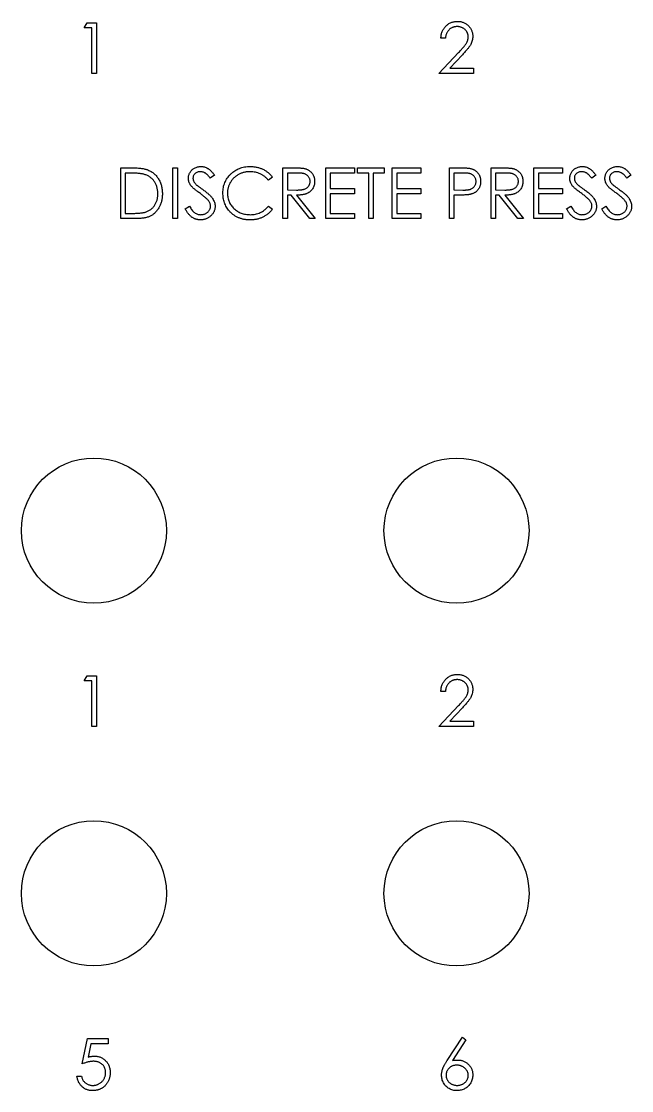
# Model space of a CAD drawing. Header units: millimetres. Extents: x 0 to 1497, y 0 to 497.
# Drawn here: x 570.4 to 612.5, y 323.7 to 397.4 of the extents above; entities that cross this region are included whole.
import ezdxf

# ---------------------------------------------------------------- set-up
doc = ezdxf.new("R2010")
doc.units = ezdxf.units.MM

msp = doc.modelspace()

# ---------------------------------------------------------------- linework, layer by layer
at = {"color": 7, "linetype": 'Continuous', "lineweight": 25}
for p, q in [((574.744, 396.928), (574.95, 397.287)), ((574.95, 397.287), (575.597, 397.287)), ((575.597, 397.287), (575.597, 393.787)), ((575.283, 396.928), (574.744, 396.928)), ((575.283, 393.787), (575.283, 396.928)), ((599.654, 396.21), (599.34, 396.21)), ((599.206, 393.787), (600.563, 395.235)), ((600.831, 395.08), (599.955, 394.146)), ((575.597, 393.787), (575.283, 393.787)), ((601.584, 393.787), (599.206, 393.787)), ((599.955, 394.146), (601.584, 394.146)), ((601.584, 394.146), (601.584, 393.787)), ((577.267, 383.787), (577.267, 387.287)), ((577.267, 387.287), (577.973, 387.287)), ((577.827, 386.928), (577.581, 386.928)), ((577.581, 386.928), (577.581, 384.146)), ((580.856, 383.787), (580.856, 387.287)), ((580.856, 387.287), (581.17, 387.287)), ((581.17, 387.287), (581.17, 383.787)), ((588.44, 387.287), (589.14, 387.287)), ((588.44, 383.787), (588.44, 387.287)), ((589.41, 386.928), (588.754, 386.928)), ((588.754, 386.928), (588.754, 385.761)), ((591.401, 383.787), (591.401, 387.287)), ((591.401, 387.287), (593.376, 387.287)), ((593.376, 386.928), (591.715, 386.928)), ((591.715, 386.928), (591.715, 385.851)), ((593.376, 387.287), (593.376, 386.928)), ((593.6, 386.928), (593.6, 387.287)), ((593.6, 387.287), (595.44, 387.287)), ((594.363, 386.928), (593.6, 386.928)), ((594.363, 383.787), (594.363, 386.928)), ((595.44, 386.928), (594.677, 386.928)), ((594.677, 386.928), (594.677, 383.787)), ((595.44, 387.287), (595.44, 386.928)), ((595.978, 387.287), (597.952, 387.287)), ((595.978, 383.787), (595.978, 387.287)), ((597.952, 386.928), (596.292, 386.928)), ((596.292, 386.928), (596.292, 385.851)), ((597.952, 387.287), (597.952, 386.928)), ((599.927, 387.287), (600.613, 387.287)), ((599.927, 383.787), (599.927, 387.287)), ((600.881, 386.928), (600.241, 386.928)), ((600.241, 386.928), (600.241, 385.761)), ((602.799, 387.287), (603.499, 387.287)), ((602.799, 383.787), (602.799, 387.287)), ((603.769, 386.928), (603.113, 386.928)), ((603.113, 386.928), (603.113, 385.761)), ((605.76, 383.787), (605.76, 387.287)), ((605.76, 387.287), (607.735, 387.287)), ((606.074, 386.928), (606.074, 385.851)), ((607.735, 386.928), (606.074, 386.928)), ((607.735, 387.287), (607.735, 386.928)), ((583.728, 386.784), (583.444, 386.569)), ((587.722, 386.644), (587.447, 386.434)), ((610.023, 386.784), (609.739, 386.569)), ((612.446, 386.784), (612.162, 386.569)), ((588.754, 385.761), (589.395, 385.756)), ((589.009, 385.402), (588.754, 385.402)), ((588.754, 385.402), (588.754, 383.787)), ((590.295, 383.787), (589.009, 385.402)), ((589.397, 385.402), (590.683, 383.787)), ((591.715, 385.851), (593.376, 385.851)), ((591.715, 385.492), (591.715, 384.146)), ((593.376, 385.492), (591.715, 385.492)), ((593.376, 385.851), (593.376, 385.492)), ((596.292, 385.851), (597.952, 385.851)), ((596.292, 385.492), (596.292, 384.146)), ((597.952, 385.492), (596.292, 385.492)), ((597.952, 385.851), (597.952, 385.492)), ((600.241, 385.761), (600.854, 385.753)), ((600.491, 385.402), (600.241, 385.402)), ((600.241, 385.402), (600.241, 383.787)), ((603.113, 385.761), (603.754, 385.756)), ((603.368, 385.402), (603.113, 385.402)), ((603.113, 385.402), (603.113, 383.787)), ((604.654, 383.787), (603.368, 385.402)), ((603.756, 385.402), (605.042, 383.787)), ((606.074, 385.851), (607.735, 385.851)), ((607.735, 385.492), (606.074, 385.492)), ((606.074, 385.492), (606.074, 384.146)), ((607.735, 385.851), (607.735, 385.492)), ((581.709, 384.462), (582.005, 384.639)), ((587.447, 384.639), (587.722, 384.431)), ((608.004, 384.462), (608.3, 384.639)), ((610.427, 384.462), (610.723, 384.639)), ((577.581, 384.146), (577.982, 384.146)), ((591.715, 384.146), (593.376, 384.146)), ((593.376, 384.146), (593.376, 383.787)), ((596.292, 384.146), (597.952, 384.146)), ((597.952, 384.146), (597.952, 383.787)), ((606.074, 384.146), (607.735, 384.146)), ((607.735, 384.146), (607.735, 383.787)), ((578.351, 383.787), (577.267, 383.787)), ((581.17, 383.787), (580.856, 383.787)), ((588.754, 383.787), (588.44, 383.787)), ((590.683, 383.787), (590.295, 383.787)), ((593.376, 383.787), (591.401, 383.787)), ((594.677, 383.787), (594.363, 383.787)), ((597.952, 383.787), (595.978, 383.787)), ((600.241, 383.787), (599.927, 383.787)), ((603.113, 383.787), (602.799, 383.787)), ((605.042, 383.787), (604.654, 383.787)), ((607.735, 383.787), (605.76, 383.787)), ((574.744, 351.928), (574.95, 352.287)), ((574.95, 352.287), (575.597, 352.287)), ((575.597, 352.287), (575.597, 348.787)), ((575.283, 351.928), (574.744, 351.928)), ((575.283, 348.787), (575.283, 351.928)), ((599.654, 351.21), (599.34, 351.21)), ((599.206, 348.787), (600.563, 350.235)), ((600.831, 350.08), (599.955, 349.146)), ((575.597, 348.787), (575.283, 348.787)), ((601.584, 348.787), (599.206, 348.787)), ((599.955, 349.146), (601.584, 349.146)), ((601.584, 349.146), (601.584, 348.787)), ((574.61, 325.537), (574.968, 327.287)), ((574.968, 327.287), (576.404, 327.287)), ((576.404, 327.287), (576.404, 326.928)), ((599.776, 325.779), (600.821, 327.376)), ((601.063, 327.186), (600.138, 325.772)), ((600.821, 327.376), (601.063, 327.186)), ((575.214, 326.928), (575.025, 326.007)), ((576.404, 326.928), (575.214, 326.928)), ((574.251, 324.684), (574.565, 324.684))]:
    msp.add_line(p, q, dxfattribs=at)
for centre in [(575.417, 362.287), (600.417, 362.287), (575.417, 337.287), (600.417, 337.287)]:
    msp.add_circle(centre, 5, dxfattribs=at)
for points, knots in [([(599.34, 396.21), (599.342, 396.251), (599.346, 396.333), (599.365, 396.453), (599.392, 396.567), (599.43, 396.675), (599.478, 396.777), (599.534, 396.874), (599.601, 396.965), (599.678, 397.049), (599.76, 397.127), (599.85, 397.193), (599.944, 397.249), (600.042, 397.297), (600.145, 397.332), (600.253, 397.358), (600.366, 397.374), (600.443, 397.376), (600.482, 397.376)], [0, 0, 0, 0, 0.0687908, 0.1351033, 0.1989787, 0.2619043, 0.323495, 0.3851954, 0.4469692, 0.5097648, 0.5722506, 0.6334052, 0.6932512, 0.7525832, 0.8125793, 0.8732751, 0.9355499, 1, 1, 1, 1]), ([(600.482, 397.376), (600.52, 397.376), (600.596, 397.374), (600.706, 397.359), (600.81, 397.335), (600.91, 397.302), (601.003, 397.257), (601.09, 397.203), (601.173, 397.141), (601.248, 397.068), (601.316, 396.989), (601.375, 396.906), (601.426, 396.82), (601.468, 396.73), (601.499, 396.636), (601.523, 396.539), (601.536, 396.439), (601.538, 396.371), (601.539, 396.336)], [0, 0, 0, 0, 0.069475, 0.136517, 0.200789, 0.26383, 0.325735, 0.387291, 0.449509, 0.512968, 0.576275, 0.63758, 0.697903, 0.757172, 0.816599, 0.876653, 0.93729, 1, 1, 1, 1]), ([(600.466, 397.017), (600.438, 397.017), (600.384, 397.015), (600.306, 397.006), (600.23, 396.989), (600.158, 396.965), (600.09, 396.936), (600.025, 396.899), (599.964, 396.855), (599.907, 396.806), (599.854, 396.751), (599.807, 396.689), (599.767, 396.622), (599.731, 396.55), (599.703, 396.473), (599.681, 396.39), (599.663, 396.302), (599.657, 396.241), (599.654, 396.21)], [0, 0, 0, 0, 0.064439, 0.126547, 0.186887, 0.245878, 0.304041, 0.362191, 0.420976, 0.48066, 0.5406, 0.600689, 0.661936, 0.724443, 0.789038, 0.856314, 0.926352, 1, 1, 1, 1]), ([(601.225, 396.308), (601.224, 396.332), (601.223, 396.379), (601.212, 396.448), (601.195, 396.514), (601.171, 396.579), (601.14, 396.64), (601.101, 396.699), (601.057, 396.756), (601.005, 396.809), (600.949, 396.857), (600.889, 396.901), (600.826, 396.937), (600.76, 396.966), (600.691, 396.989), (600.619, 397.005), (600.543, 397.015), (600.492, 397.017), (600.466, 397.017)], [0, 0, 0, 0, 0.061965, 0.122122, 0.180988, 0.239933, 0.299906, 0.359989, 0.421776, 0.486576, 0.551535, 0.615018, 0.677259, 0.73973, 0.80305, 0.866495, 0.931973, 1, 1, 1, 1]), ([(600.563, 395.235), (600.596, 395.27), (600.66, 395.336), (600.749, 395.433), (600.83, 395.522), (600.902, 395.605), (600.964, 395.682), (601.019, 395.75), (601.063, 395.813), (601.11, 395.885), (601.157, 395.974), (601.196, 396.083), (601.221, 396.194), (601.223, 396.27), (601.225, 396.308)], [0, 0, 0, 0, 0.110803, 0.212829, 0.306101, 0.390647, 0.466924, 0.534481, 0.593587, 0.644557, 0.7362, 0.825024, 0.911986, 1, 1, 1, 1]), ([(601.539, 396.336), (601.537, 396.287), (601.534, 396.191), (601.505, 396.049), (601.46, 395.911), (601.406, 395.8), (601.352, 395.711), (601.303, 395.638), (601.245, 395.558), (601.179, 395.474), (601.104, 395.383), (601.021, 395.287), (600.929, 395.186), (600.864, 395.116), (600.831, 395.08)], [0, 0, 0, 0, 0.098702, 0.195672, 0.292422, 0.391343, 0.444462, 0.504229, 0.570352, 0.642546, 0.722288, 0.807921, 0.90047, 1, 1, 1, 1]), ([(578.902, 386.83), (578.873, 386.838), (578.811, 386.855), (578.709, 386.874), (578.594, 386.89), (578.466, 386.904), (578.325, 386.915), (578.171, 386.922), (578.003, 386.927), (577.887, 386.928), (577.827, 386.928)], [0, 0, 0, 0, 0.084319, 0.179285, 0.286583, 0.405111, 0.535593, 0.67819, 0.832976, 1, 1, 1, 1]), ([(577.973, 387.287), (578.035, 387.286), (578.154, 387.285), (578.325, 387.28), (578.484, 387.27), (578.629, 387.256), (578.762, 387.239), (578.881, 387.218), (578.987, 387.192), (579.053, 387.171), (579.084, 387.161)], [0, 0, 0, 0, 0.164289, 0.317406, 0.458844, 0.589367, 0.707831, 0.81577, 0.91288, 1, 1, 1, 1]), ([(579.824, 385.493), (579.824, 385.534), (579.823, 385.615), (579.81, 385.733), (579.792, 385.846), (579.765, 385.955), (579.731, 386.06), (579.688, 386.16), (579.639, 386.256), (579.581, 386.346), (579.518, 386.431), (579.448, 386.509), (579.371, 386.58), (579.29, 386.645), (579.202, 386.701), (579.108, 386.752), (579.008, 386.795), (578.938, 386.818), (578.902, 386.83)], [0, 0, 0, 0, 0.070151, 0.137813, 0.203226, 0.267174, 0.330024, 0.391794, 0.453084, 0.514334, 0.575, 0.634865, 0.694116, 0.753442, 0.813126, 0.87408, 0.936007, 1, 1, 1, 1]), ([(579.084, 387.161), (579.124, 387.145), (579.204, 387.115), (579.318, 387.057), (579.426, 386.992), (579.527, 386.919), (579.62, 386.836), (579.708, 386.747), (579.787, 386.648), (579.86, 386.542), (579.926, 386.43), (579.983, 386.312), (580.031, 386.188), (580.07, 386.059), (580.101, 385.925), (580.122, 385.785), (580.136, 385.641), (580.138, 385.542), (580.138, 385.493)], [0, 0, 0, 0, 0.061545, 0.121694, 0.181155, 0.239875, 0.298702, 0.357647, 0.417605, 0.478494, 0.540407, 0.602345, 0.665004, 0.728559, 0.793651, 0.860534, 0.929236, 1, 1, 1, 1]), ([(581.933, 386.56), (581.935, 386.597), (581.937, 386.67), (581.959, 386.777), (581.993, 386.879), (582.042, 386.976), (582.104, 387.063), (582.176, 387.144), (582.262, 387.212), (582.356, 387.271), (582.459, 387.317), (582.567, 387.352), (582.68, 387.372), (582.757, 387.375), (582.796, 387.376)], [0, 0, 0, 0, 0.0837854, 0.1657799, 0.24628, 0.3274609, 0.408797, 0.4897152, 0.571376, 0.6555233, 0.7410195, 0.8265468, 0.9119889, 1, 1, 1, 1]), ([(582.761, 387.017), (582.724, 387.016), (582.655, 387.014), (582.556, 386.988), (582.467, 386.948), (582.39, 386.892), (582.326, 386.825), (582.28, 386.748), (582.252, 386.664), (582.249, 386.605), (582.247, 386.574)], [0, 0, 0, 0, 0.143073, 0.275903, 0.402371, 0.528414, 0.650356, 0.765895, 0.880774, 1, 1, 1, 1]), ([(583.444, 386.569), (583.427, 386.591), (583.394, 386.633), (583.344, 386.693), (583.297, 386.747), (583.25, 386.795), (583.207, 386.837), (583.165, 386.874), (583.124, 386.905), (583.074, 386.938), (583.01, 386.97), (582.93, 386.998), (582.846, 387.014), (582.789, 387.016), (582.761, 387.017)], [0, 0, 0, 0, 0.098469, 0.189629, 0.274184, 0.352183, 0.423199, 0.488551, 0.548473, 0.60144, 0.701198, 0.799592, 0.898545, 1, 1, 1, 1]), ([(582.796, 387.376), (582.837, 387.375), (582.919, 387.372), (583.04, 387.348), (583.156, 387.307), (583.249, 387.261), (583.322, 387.215), (583.378, 387.173), (583.435, 387.124), (583.492, 387.069), (583.55, 387.007), (583.609, 386.939), (583.669, 386.865), (583.708, 386.811), (583.728, 386.784)], [0, 0, 0, 0, 0.107233, 0.213252, 0.31883, 0.426794, 0.483646, 0.543604, 0.608308, 0.677127, 0.750686, 0.828713, 0.91219, 1, 1, 1, 1]), ([(584.311, 385.557), (584.313, 385.62), (584.316, 385.744), (584.342, 385.926), (584.384, 386.1), (584.443, 386.266), (584.519, 386.425), (584.612, 386.576), (584.721, 386.719), (584.847, 386.854), (584.984, 386.976), (585.132, 387.084), (585.288, 387.174), (585.453, 387.249), (585.626, 387.306), (585.808, 387.347), (585.999, 387.372), (586.129, 387.375), (586.195, 387.376)], [0, 0, 0, 0, 0.0645578, 0.1270135, 0.1879548, 0.2480139, 0.3077477, 0.3682345, 0.4294698, 0.4927434, 0.5562578, 0.6182168, 0.6796555, 0.7412455, 0.8034153, 0.8668155, 0.9323283, 1, 1, 1, 1]), ([(586.175, 387.017), (586.14, 387.017), (586.07, 387.016), (585.966, 387.006), (585.865, 386.991), (585.765, 386.969), (585.667, 386.941), (585.571, 386.907), (585.478, 386.866), (585.387, 386.82), (585.299, 386.769), (585.216, 386.712), (585.138, 386.652), (585.065, 386.587), (584.996, 386.519), (584.934, 386.445), (584.876, 386.367), (584.824, 386.286), (584.777, 386.202), (584.737, 386.113), (584.702, 386.023), (584.674, 385.93), (584.652, 385.835), (584.637, 385.736), (584.627, 385.636), (584.626, 385.568), (584.626, 385.533)], [0, 0, 0, 0, 0.043955, 0.087502, 0.130463, 0.172752, 0.215403, 0.25765, 0.300153, 0.343121, 0.385925, 0.427686, 0.468818, 0.509492, 0.549883, 0.58998, 0.630405, 0.670869, 0.711384, 0.751627, 0.791776, 0.832459, 0.873319, 0.914543, 0.956924, 1, 1, 1, 1]), ([(587.447, 386.434), (587.427, 386.458), (587.388, 386.504), (587.326, 386.569), (587.26, 386.63), (587.192, 386.687), (587.121, 386.739), (587.047, 386.787), (586.97, 386.83), (586.863, 386.883), (586.723, 386.938), (586.547, 386.984), (586.364, 387.013), (586.239, 387.016), (586.175, 387.017)], [0, 0, 0, 0, 0.063163, 0.125475, 0.187121, 0.248294, 0.309295, 0.36985, 0.430973, 0.492456, 0.616148, 0.740844, 0.868183, 1, 1, 1, 1]), ([(586.195, 387.376), (586.235, 387.376), (586.314, 387.375), (586.432, 387.366), (586.547, 387.35), (586.658, 387.329), (586.768, 387.303), (586.873, 387.269), (586.976, 387.23), (587.076, 387.185), (587.172, 387.134), (587.264, 387.079), (587.352, 387.019), (587.435, 386.954), (587.513, 386.884), (587.588, 386.809), (587.658, 386.729), (587.7, 386.673), (587.722, 386.644)], [0, 0, 0, 0, 0.068548, 0.135683, 0.201215, 0.265682, 0.329267, 0.392395, 0.45507, 0.517127, 0.57879, 0.63974, 0.700192, 0.759806, 0.819628, 0.879355, 0.939512, 1, 1, 1, 1]), ([(589.14, 387.287), (589.187, 387.287), (589.277, 387.286), (589.405, 387.285), (589.522, 387.28), (589.627, 387.276), (589.72, 387.268), (589.802, 387.261), (589.872, 387.252), (589.914, 387.243), (589.933, 387.239)], [0, 0, 0, 0, 0.1762578, 0.3384344, 0.4848221, 0.6171576, 0.7346984, 0.8373852, 0.9263724, 1, 1, 1, 1]), ([(590.324, 386.351), (590.323, 386.38), (590.321, 386.435), (590.301, 386.517), (590.268, 386.594), (590.224, 386.666), (590.17, 386.732), (590.107, 386.788), (590.036, 386.834), (589.97, 386.864), (589.91, 386.882), (589.859, 386.894), (589.801, 386.905), (589.736, 386.913), (589.664, 386.92), (589.585, 386.925), (589.5, 386.928), (589.441, 386.928), (589.41, 386.928)], [0, 0, 0, 0, 0.068814, 0.136365, 0.204019, 0.273064, 0.342913, 0.410965, 0.479169, 0.549308, 0.587652, 0.630647, 0.678879, 0.731934, 0.791111, 0.855283, 0.925086, 1, 1, 1, 1]), ([(589.933, 387.239), (589.959, 387.233), (590.009, 387.22), (590.082, 387.194), (590.152, 387.163), (590.218, 387.127), (590.279, 387.086), (590.338, 387.039), (590.393, 386.988), (590.443, 386.931), (590.49, 386.871), (590.529, 386.806), (590.563, 386.739), (590.59, 386.667), (590.612, 386.593), (590.628, 386.515), (590.637, 386.434), (590.638, 386.379), (590.638, 386.351)], [0, 0, 0, 0, 0.064217, 0.127064, 0.188745, 0.249132, 0.309453, 0.369827, 0.43065, 0.492352, 0.554072, 0.61569, 0.676798, 0.738439, 0.801317, 0.865185, 0.931641, 1, 1, 1, 1]), ([(600.613, 387.287), (600.66, 387.287), (600.751, 387.287), (600.881, 387.284), (600.998, 387.28), (601.104, 387.274), (601.198, 387.267), (601.279, 387.258), (601.349, 387.248), (601.391, 387.239), (601.41, 387.234)], [0, 0, 0, 0, 0.176956, 0.339055, 0.486318, 0.618781, 0.735619, 0.838742, 0.926457, 1, 1, 1, 1]), ([(601.767, 386.347), (601.765, 386.375), (601.763, 386.431), (601.744, 386.513), (601.713, 386.591), (601.669, 386.664), (601.617, 386.73), (601.555, 386.787), (601.486, 386.834), (601.421, 386.864), (601.363, 386.882), (601.313, 386.894), (601.257, 386.905), (601.194, 386.913), (601.125, 386.92), (601.049, 386.925), (600.967, 386.928), (600.911, 386.928), (600.881, 386.928)], [0, 0, 0, 0, 0.070044, 0.139238, 0.208197, 0.279173, 0.349987, 0.418354, 0.48761, 0.557411, 0.59533, 0.637964, 0.685913, 0.738185, 0.796103, 0.858517, 0.926658, 1, 1, 1, 1]), ([(601.41, 387.234), (601.435, 387.228), (601.482, 387.214), (601.551, 387.188), (601.617, 387.157), (601.679, 387.122), (601.738, 387.08), (601.793, 387.035), (601.845, 386.984), (601.894, 386.929), (601.938, 386.87), (601.976, 386.806), (602.008, 386.739), (602.035, 386.668), (602.055, 386.593), (602.07, 386.515), (602.079, 386.433), (602.08, 386.376), (602.081, 386.348)], [0, 0, 0, 0, 0.062481, 0.12349, 0.183411, 0.243153, 0.302127, 0.36171, 0.421842, 0.482932, 0.544552, 0.605681, 0.66768, 0.729984, 0.794551, 0.860346, 0.928907, 1, 1, 1, 1]), ([(603.499, 387.287), (603.546, 387.287), (603.636, 387.286), (603.764, 387.285), (603.881, 387.28), (603.986, 387.276), (604.079, 387.268), (604.161, 387.261), (604.231, 387.252), (604.273, 387.243), (604.292, 387.239)], [0, 0, 0, 0, 0.176258, 0.338434, 0.484822, 0.617158, 0.734698, 0.837385, 0.926372, 1, 1, 1, 1]), ([(604.683, 386.351), (604.682, 386.38), (604.68, 386.435), (604.66, 386.517), (604.627, 386.594), (604.583, 386.666), (604.529, 386.732), (604.466, 386.788), (604.395, 386.834), (604.328, 386.864), (604.269, 386.882), (604.218, 386.894), (604.16, 386.905), (604.095, 386.913), (604.023, 386.92), (603.944, 386.925), (603.859, 386.928), (603.8, 386.928), (603.769, 386.928)], [0, 0, 0, 0, 0.0688143, 0.1363648, 0.2040194, 0.2730637, 0.3429133, 0.4109654, 0.4791688, 0.549308, 0.5876516, 0.6306467, 0.6788788, 0.7319343, 0.7911114, 0.8552832, 0.9250859, 1, 1, 1, 1]), ([(604.292, 387.239), (604.318, 387.233), (604.368, 387.22), (604.441, 387.194), (604.511, 387.163), (604.577, 387.127), (604.638, 387.086), (604.697, 387.039), (604.752, 386.988), (604.802, 386.931), (604.848, 386.871), (604.888, 386.806), (604.922, 386.739), (604.949, 386.667), (604.971, 386.593), (604.987, 386.515), (604.996, 386.434), (604.997, 386.379), (604.997, 386.351)], [0, 0, 0, 0, 0.064217, 0.127064, 0.188745, 0.249132, 0.309453, 0.369827, 0.43065, 0.492352, 0.554072, 0.61569, 0.676798, 0.738439, 0.801317, 0.865185, 0.931641, 1, 1, 1, 1]), ([(608.228, 386.56), (608.229, 386.597), (608.232, 386.67), (608.254, 386.777), (608.288, 386.879), (608.337, 386.976), (608.399, 387.063), (608.471, 387.144), (608.557, 387.212), (608.651, 387.271), (608.754, 387.317), (608.862, 387.352), (608.975, 387.372), (609.052, 387.375), (609.09, 387.376)], [0, 0, 0, 0, 0.083785, 0.16578, 0.24628, 0.327461, 0.408797, 0.489715, 0.571376, 0.655523, 0.741019, 0.826547, 0.911989, 1, 1, 1, 1]), ([(609.055, 387.017), (609.019, 387.016), (608.95, 387.014), (608.851, 386.988), (608.761, 386.948), (608.685, 386.892), (608.621, 386.825), (608.575, 386.748), (608.547, 386.664), (608.544, 386.605), (608.542, 386.574)], [0, 0, 0, 0, 0.143073, 0.275903, 0.402371, 0.528414, 0.650356, 0.765895, 0.880774, 1, 1, 1, 1]), ([(609.739, 386.569), (609.722, 386.591), (609.689, 386.633), (609.639, 386.693), (609.591, 386.747), (609.545, 386.795), (609.502, 386.837), (609.459, 386.874), (609.419, 386.905), (609.368, 386.938), (609.305, 386.97), (609.225, 386.998), (609.141, 387.014), (609.084, 387.016), (609.055, 387.017)], [0, 0, 0, 0, 0.098469, 0.189629, 0.274184, 0.352183, 0.423199, 0.488551, 0.548473, 0.60144, 0.701198, 0.799592, 0.898545, 1, 1, 1, 1]), ([(609.09, 387.376), (609.132, 387.375), (609.214, 387.372), (609.334, 387.348), (609.451, 387.307), (609.544, 387.261), (609.617, 387.215), (609.673, 387.173), (609.729, 387.124), (609.787, 387.069), (609.845, 387.007), (609.904, 386.939), (609.964, 386.865), (610.003, 386.811), (610.023, 386.784)], [0, 0, 0, 0, 0.107233, 0.213252, 0.31883, 0.426794, 0.483646, 0.543604, 0.608308, 0.677127, 0.750686, 0.828713, 0.91219, 1, 1, 1, 1]), ([(610.651, 386.56), (610.652, 386.597), (610.655, 386.67), (610.677, 386.777), (610.711, 386.879), (610.76, 386.976), (610.822, 387.063), (610.894, 387.144), (610.98, 387.212), (611.074, 387.271), (611.177, 387.317), (611.285, 387.352), (611.398, 387.372), (611.475, 387.375), (611.514, 387.376)], [0, 0, 0, 0, 0.083785, 0.16578, 0.24628, 0.327461, 0.408797, 0.489715, 0.571376, 0.655523, 0.741019, 0.826547, 0.911989, 1, 1, 1, 1]), ([(611.479, 387.017), (611.442, 387.016), (611.373, 387.014), (611.274, 386.988), (611.185, 386.948), (611.108, 386.892), (611.044, 386.825), (610.998, 386.748), (610.97, 386.664), (610.967, 386.605), (610.965, 386.574)], [0, 0, 0, 0, 0.143073, 0.275903, 0.402371, 0.528414, 0.650356, 0.765895, 0.880774, 1, 1, 1, 1]), ([(612.162, 386.569), (612.145, 386.591), (612.112, 386.633), (612.062, 386.693), (612.015, 386.747), (611.968, 386.795), (611.925, 386.837), (611.882, 386.874), (611.842, 386.905), (611.792, 386.938), (611.728, 386.97), (611.648, 386.998), (611.564, 387.014), (611.507, 387.016), (611.479, 387.017)], [0, 0, 0, 0, 0.098469, 0.189629, 0.274184, 0.352183, 0.423199, 0.488551, 0.548473, 0.60144, 0.701198, 0.799592, 0.898545, 1, 1, 1, 1]), ([(611.514, 387.376), (611.555, 387.375), (611.637, 387.372), (611.757, 387.348), (611.874, 387.307), (611.967, 387.261), (612.04, 387.215), (612.096, 387.173), (612.153, 387.124), (612.21, 387.069), (612.268, 387.007), (612.327, 386.939), (612.387, 386.865), (612.426, 386.811), (612.446, 386.784)], [0, 0, 0, 0, 0.107233, 0.213252, 0.31883, 0.426794, 0.483646, 0.543604, 0.608308, 0.677127, 0.750686, 0.828713, 0.91219, 1, 1, 1, 1]), ([(582.129, 386.027), (582.113, 386.047), (582.083, 386.088), (582.043, 386.151), (582.009, 386.216), (581.982, 386.283), (581.959, 386.35), (581.944, 386.419), (581.935, 386.489), (581.934, 386.536), (581.933, 386.56)], [0, 0, 0, 0, 0.133507, 0.262559, 0.388264, 0.512667, 0.633722, 0.755394, 0.877553, 1, 1, 1, 1]), ([(582.247, 386.574), (582.248, 386.556), (582.249, 386.518), (582.259, 386.463), (582.274, 386.407), (582.296, 386.352), (582.327, 386.297), (582.367, 386.24), (582.418, 386.181), (582.457, 386.142), (582.478, 386.122)], [0, 0, 0, 0, 0.107285, 0.214746, 0.322939, 0.434116, 0.553412, 0.686073, 0.834256, 1, 1, 1, 1]), ([(582.478, 386.122), (582.486, 386.115), (582.504, 386.099), (582.537, 386.072), (582.581, 386.04), (582.635, 385.999), (582.699, 385.952), (582.773, 385.899), (582.857, 385.838), (582.917, 385.796), (582.948, 385.774)], [0, 0, 0, 0, 0.052594, 0.124952, 0.218094, 0.333502, 0.468789, 0.624938, 0.801683, 1, 1, 1, 1]), ([(589.395, 385.756), (589.424, 385.756), (589.482, 385.756), (589.566, 385.76), (589.645, 385.765), (589.717, 385.772), (589.783, 385.781), (589.842, 385.792), (589.896, 385.805), (589.959, 385.825), (590.03, 385.857), (590.106, 385.904), (590.171, 385.962), (590.226, 386.029), (590.27, 386.103), (590.301, 386.182), (590.321, 386.265), (590.323, 386.323), (590.324, 386.351)], [0, 0, 0, 0, 0.071668, 0.138913, 0.201185, 0.259124, 0.312255, 0.360682, 0.405086, 0.445102, 0.518778, 0.589462, 0.658462, 0.727283, 0.796322, 0.863175, 0.930949, 1, 1, 1, 1]), ([(590.638, 386.351), (590.637, 386.304), (590.634, 386.213), (590.607, 386.081), (590.564, 385.958), (590.503, 385.844), (590.426, 385.741), (590.334, 385.65), (590.226, 385.575), (590.126, 385.522), (590.037, 385.489), (589.964, 385.465), (589.884, 385.447), (589.799, 385.43), (589.707, 385.418), (589.609, 385.409), (589.505, 385.403), (589.434, 385.403), (589.397, 385.402)], [0, 0, 0, 0, 0.07878, 0.153721, 0.226714, 0.299191, 0.37119, 0.443006, 0.516689, 0.593217, 0.633873, 0.676989, 0.7229, 0.771959, 0.824211, 0.879379, 0.937948, 1, 1, 1, 1]), ([(600.854, 385.753), (600.884, 385.753), (600.941, 385.753), (601.025, 385.757), (601.102, 385.762), (601.173, 385.769), (601.238, 385.778), (601.297, 385.788), (601.349, 385.802), (601.41, 385.82), (601.478, 385.852), (601.553, 385.899), (601.615, 385.958), (601.67, 386.024), (601.713, 386.098), (601.744, 386.177), (601.763, 386.261), (601.765, 386.318), (601.767, 386.347)], [0, 0, 0, 0, 0.072538, 0.140034, 0.202496, 0.260575, 0.313228, 0.361583, 0.404878, 0.444127, 0.5164, 0.586507, 0.655085, 0.724384, 0.793974, 0.861638, 0.930111, 1, 1, 1, 1]), ([(602.081, 386.348), (602.08, 386.319), (602.079, 386.263), (602.07, 386.18), (602.056, 386.102), (602.036, 386.027), (602.009, 385.956), (601.977, 385.889), (601.939, 385.826), (601.896, 385.767), (601.847, 385.712), (601.794, 385.661), (601.736, 385.616), (601.674, 385.575), (601.607, 385.539), (601.536, 385.507), (601.461, 385.481), (601.409, 385.467), (601.382, 385.46)], [0, 0, 0, 0, 0.070119, 0.137192, 0.202016, 0.264631, 0.326117, 0.38601, 0.445812, 0.505298, 0.564633, 0.624283, 0.683902, 0.743953, 0.805388, 0.868388, 0.933084, 1, 1, 1, 1]), ([(603.754, 385.756), (603.783, 385.756), (603.841, 385.756), (603.925, 385.76), (604.003, 385.765), (604.076, 385.772), (604.142, 385.781), (604.201, 385.792), (604.255, 385.805), (604.318, 385.825), (604.388, 385.857), (604.465, 385.904), (604.53, 385.962), (604.585, 386.029), (604.629, 386.103), (604.66, 386.182), (604.68, 386.265), (604.682, 386.323), (604.683, 386.351)], [0, 0, 0, 0, 0.071668, 0.138913, 0.201185, 0.259124, 0.312255, 0.360682, 0.405086, 0.445102, 0.518778, 0.589462, 0.658462, 0.727283, 0.796322, 0.863175, 0.930949, 1, 1, 1, 1]), ([(604.997, 386.351), (604.996, 386.304), (604.993, 386.213), (604.966, 386.081), (604.922, 385.958), (604.862, 385.844), (604.785, 385.741), (604.693, 385.65), (604.585, 385.575), (604.485, 385.522), (604.396, 385.489), (604.323, 385.465), (604.243, 385.447), (604.158, 385.43), (604.066, 385.418), (603.968, 385.409), (603.864, 385.403), (603.793, 385.403), (603.756, 385.402)], [0, 0, 0, 0, 0.07878, 0.153721, 0.226714, 0.299191, 0.37119, 0.443006, 0.516689, 0.593217, 0.633873, 0.676989, 0.7229, 0.771959, 0.824211, 0.879379, 0.937948, 1, 1, 1, 1]), ([(608.424, 386.027), (608.408, 386.047), (608.378, 386.088), (608.338, 386.151), (608.304, 386.216), (608.277, 386.283), (608.254, 386.35), (608.239, 386.419), (608.23, 386.489), (608.229, 386.536), (608.228, 386.56)], [0, 0, 0, 0, 0.133507, 0.262559, 0.388264, 0.512667, 0.633722, 0.755394, 0.877553, 1, 1, 1, 1]), ([(608.542, 386.574), (608.543, 386.556), (608.543, 386.518), (608.554, 386.463), (608.568, 386.407), (608.591, 386.352), (608.622, 386.297), (608.662, 386.24), (608.713, 386.181), (608.752, 386.142), (608.773, 386.122)], [0, 0, 0, 0, 0.107285, 0.214746, 0.322939, 0.434116, 0.553412, 0.686073, 0.834256, 1, 1, 1, 1]), ([(608.773, 386.122), (608.781, 386.115), (608.799, 386.099), (608.832, 386.072), (608.876, 386.04), (608.929, 385.999), (608.993, 385.952), (609.068, 385.899), (609.152, 385.838), (609.212, 385.796), (609.243, 385.774)], [0, 0, 0, 0, 0.052594, 0.124952, 0.218094, 0.333502, 0.468789, 0.624938, 0.801683, 1, 1, 1, 1]), ([(610.847, 386.027), (610.831, 386.047), (610.801, 386.088), (610.761, 386.151), (610.727, 386.216), (610.7, 386.283), (610.677, 386.35), (610.662, 386.419), (610.653, 386.489), (610.652, 386.536), (610.651, 386.56)], [0, 0, 0, 0, 0.133507, 0.262559, 0.388264, 0.512667, 0.633722, 0.755394, 0.877553, 1, 1, 1, 1]), ([(610.965, 386.574), (610.966, 386.556), (610.966, 386.518), (610.977, 386.463), (610.992, 386.407), (611.014, 386.352), (611.045, 386.297), (611.085, 386.24), (611.136, 386.181), (611.175, 386.142), (611.196, 386.122)], [0, 0, 0, 0, 0.107285, 0.214746, 0.322939, 0.434116, 0.553412, 0.686073, 0.834256, 1, 1, 1, 1]), ([(611.196, 386.122), (611.204, 386.115), (611.222, 386.099), (611.255, 386.072), (611.299, 386.04), (611.352, 385.999), (611.416, 385.952), (611.491, 385.899), (611.575, 385.838), (611.635, 385.796), (611.666, 385.774)], [0, 0, 0, 0, 0.052594, 0.124952, 0.218094, 0.333502, 0.468789, 0.624938, 0.801683, 1, 1, 1, 1]), ([(580.138, 385.493), (580.138, 385.449), (580.136, 385.364), (580.125, 385.238), (580.109, 385.116), (580.084, 384.999), (580.054, 384.885), (580.015, 384.775), (579.97, 384.668), (579.918, 384.567), (579.861, 384.471), (579.8, 384.38), (579.734, 384.297), (579.664, 384.219), (579.59, 384.149), (579.512, 384.084), (579.429, 384.027), (579.342, 383.975), (579.248, 383.93), (579.146, 383.891), (579.035, 383.859), (578.915, 383.833), (578.787, 383.812), (578.649, 383.798), (578.503, 383.788), (578.403, 383.787), (578.351, 383.787)], [0, 0, 0, 0, 0.046081, 0.090807, 0.134295, 0.177024, 0.218823, 0.260244, 0.30108, 0.341614, 0.381583, 0.42012, 0.458075, 0.494738, 0.531195, 0.566934, 0.602713, 0.638327, 0.674853, 0.713467, 0.754442, 0.797815, 0.843989, 0.893072, 0.944963, 1, 1, 1, 1]), ([(578.983, 384.235), (579.015, 384.246), (579.078, 384.268), (579.169, 384.309), (579.254, 384.357), (579.334, 384.41), (579.408, 384.471), (579.477, 384.537), (579.542, 384.61), (579.601, 384.689), (579.653, 384.774), (579.699, 384.864), (579.738, 384.957), (579.77, 385.056), (579.794, 385.159), (579.812, 385.266), (579.822, 385.378), (579.824, 385.454), (579.824, 385.493)], [0, 0, 0, 0, 0.062415, 0.123338, 0.183125, 0.241783, 0.300579, 0.35968, 0.418882, 0.479531, 0.540851, 0.602303, 0.664463, 0.727806, 0.792895, 0.859672, 0.928464, 1, 1, 1, 1]), ([(582.702, 385.551), (582.666, 385.577), (582.595, 385.627), (582.497, 385.702), (582.409, 385.77), (582.331, 385.832), (582.265, 385.888), (582.209, 385.939), (582.165, 385.984), (582.14, 386.014), (582.129, 386.027)], [0, 0, 0, 0, 0.181535, 0.347082, 0.495568, 0.628357, 0.74552, 0.845831, 0.930782, 1, 1, 1, 1]), ([(583.333, 384.993), (583.318, 385.013), (583.285, 385.055), (583.228, 385.117), (583.162, 385.182), (583.088, 385.251), (583.004, 385.321), (582.912, 385.396), (582.81, 385.473), (582.739, 385.524), (582.702, 385.551)], [0, 0, 0, 0, 0.090279, 0.18953, 0.299198, 0.418926, 0.548376, 0.688136, 0.839084, 1, 1, 1, 1]), ([(582.948, 385.774), (582.986, 385.746), (583.06, 385.693), (583.165, 385.612), (583.26, 385.533), (583.345, 385.457), (583.422, 385.384), (583.489, 385.312), (583.548, 385.243), (583.611, 385.154), (583.676, 385.046), (583.731, 384.912), (583.766, 384.778), (583.771, 384.689), (583.773, 384.644)], [0, 0, 0, 0, 0.096972, 0.187773, 0.272396, 0.351321, 0.424335, 0.491909, 0.554233, 0.611268, 0.716348, 0.81454, 0.908495, 1, 1, 1, 1]), ([(584.755, 384.309), (584.72, 384.353), (584.649, 384.439), (584.559, 384.579), (584.482, 384.726), (584.42, 384.879), (584.371, 385.039), (584.337, 385.206), (584.315, 385.379), (584.313, 385.497), (584.311, 385.557)], [0, 0, 0, 0, 0.124329, 0.247156, 0.36878, 0.490734, 0.613614, 0.738958, 0.867311, 1, 1, 1, 1]), ([(584.626, 385.533), (584.627, 385.481), (584.629, 385.38), (584.651, 385.231), (584.685, 385.089), (584.735, 384.953), (584.797, 384.823), (584.875, 384.701), (584.966, 384.585), (585.07, 384.477), (585.185, 384.378), (585.307, 384.292), (585.438, 384.219), (585.575, 384.159), (585.72, 384.113), (585.873, 384.08), (586.032, 384.059), (586.141, 384.057), (586.197, 384.056)], [0, 0, 0, 0, 0.064323, 0.12629, 0.186726, 0.246146, 0.305576, 0.365429, 0.426326, 0.48884, 0.551725, 0.613919, 0.675484, 0.737334, 0.800229, 0.864502, 0.931041, 1, 1, 1, 1]), ([(601.382, 385.46), (601.36, 385.455), (601.312, 385.445), (601.233, 385.433), (601.141, 385.424), (601.036, 385.416), (600.918, 385.41), (600.788, 385.405), (600.644, 385.402), (600.544, 385.402), (600.491, 385.402)], [0, 0, 0, 0, 0.075173, 0.164746, 0.268017, 0.385912, 0.517789, 0.663691, 0.824413, 1, 1, 1, 1]), ([(608.997, 385.551), (608.96, 385.577), (608.89, 385.627), (608.792, 385.702), (608.704, 385.77), (608.626, 385.832), (608.56, 385.888), (608.504, 385.939), (608.459, 385.984), (608.435, 386.014), (608.424, 386.027)], [0, 0, 0, 0, 0.181535, 0.347082, 0.495568, 0.628357, 0.74552, 0.845831, 0.930782, 1, 1, 1, 1]), ([(609.628, 384.993), (609.613, 385.013), (609.58, 385.055), (609.523, 385.117), (609.457, 385.182), (609.383, 385.251), (609.299, 385.321), (609.207, 385.396), (609.105, 385.473), (609.034, 385.524), (608.997, 385.551)], [0, 0, 0, 0, 0.0902792, 0.1895299, 0.2991979, 0.4189259, 0.5483763, 0.6881364, 0.8390835, 1, 1, 1, 1]), ([(609.243, 385.774), (609.281, 385.746), (609.355, 385.693), (609.46, 385.612), (609.554, 385.533), (609.64, 385.457), (609.717, 385.384), (609.784, 385.312), (609.843, 385.243), (609.906, 385.154), (609.971, 385.046), (610.026, 384.912), (610.061, 384.778), (610.066, 384.689), (610.068, 384.644)], [0, 0, 0, 0, 0.096972, 0.187773, 0.272396, 0.351321, 0.424335, 0.491909, 0.554233, 0.611268, 0.716348, 0.81454, 0.908495, 1, 1, 1, 1]), ([(611.42, 385.551), (611.383, 385.577), (611.313, 385.627), (611.215, 385.702), (611.127, 385.77), (611.049, 385.832), (610.983, 385.888), (610.927, 385.939), (610.883, 385.984), (610.858, 386.014), (610.847, 386.027)], [0, 0, 0, 0, 0.181535, 0.347082, 0.495568, 0.628357, 0.74552, 0.845831, 0.930782, 1, 1, 1, 1]), ([(612.051, 384.993), (612.036, 385.013), (612.003, 385.055), (611.946, 385.117), (611.88, 385.182), (611.806, 385.251), (611.722, 385.321), (611.63, 385.396), (611.528, 385.473), (611.457, 385.524), (611.42, 385.551)], [0, 0, 0, 0, 0.0902792, 0.1895299, 0.2991979, 0.4189259, 0.5483763, 0.6881364, 0.8390835, 1, 1, 1, 1]), ([(611.666, 385.774), (611.704, 385.746), (611.778, 385.693), (611.883, 385.612), (611.977, 385.533), (612.063, 385.457), (612.14, 385.384), (612.207, 385.312), (612.266, 385.243), (612.329, 385.154), (612.394, 385.046), (612.449, 384.912), (612.484, 384.778), (612.489, 384.689), (612.491, 384.644)], [0, 0, 0, 0, 0.096972, 0.187773, 0.272396, 0.351321, 0.424335, 0.491909, 0.554233, 0.611268, 0.716348, 0.81454, 0.908495, 1, 1, 1, 1]), ([(582.005, 384.639), (582.032, 384.593), (582.085, 384.505), (582.173, 384.386), (582.264, 384.284), (582.359, 384.201), (582.457, 384.136), (582.56, 384.09), (582.665, 384.061), (582.737, 384.058), (582.773, 384.056)], [0, 0, 0, 0, 0.159004, 0.304646, 0.438547, 0.562322, 0.677433, 0.786897, 0.893611, 1, 1, 1, 1]), ([(582.773, 384.056), (582.804, 384.057), (582.865, 384.059), (582.954, 384.075), (583.041, 384.1), (583.124, 384.136), (583.201, 384.179), (583.269, 384.231), (583.327, 384.29), (583.375, 384.355), (583.411, 384.426), (583.44, 384.498), (583.455, 384.573), (583.458, 384.624), (583.459, 384.649)], [0, 0, 0, 0, 0.091264, 0.18093, 0.270088, 0.360156, 0.448343, 0.532666, 0.613834, 0.693982, 0.772716, 0.849335, 0.923967, 1, 1, 1, 1]), ([(583.773, 384.644), (583.772, 384.613), (583.771, 384.551), (583.756, 384.459), (583.734, 384.371), (583.701, 384.286), (583.661, 384.203), (583.61, 384.125), (583.55, 384.049), (583.482, 383.978), (583.408, 383.912), (583.329, 383.854), (583.246, 383.806), (583.159, 383.766), (583.068, 383.735), (582.973, 383.713), (582.875, 383.699), (582.807, 383.698), (582.773, 383.697)], [0, 0, 0, 0, 0.061484, 0.121775, 0.18092, 0.240256, 0.300114, 0.361146, 0.423501, 0.488669, 0.553954, 0.617581, 0.680238, 0.742187, 0.804663, 0.868259, 0.93302, 1, 1, 1, 1]), ([(583.459, 384.649), (583.457, 384.678), (583.454, 384.737), (583.429, 384.825), (583.389, 384.911), (583.352, 384.965), (583.333, 384.993)], [0, 0, 0, 0, 0.234723, 0.477158, 0.728556, 1, 1, 1, 1]), ([(586.197, 384.056), (586.258, 384.058), (586.378, 384.061), (586.554, 384.089), (586.723, 384.135), (586.885, 384.199), (587.038, 384.282), (587.184, 384.382), (587.322, 384.502), (587.405, 384.593), (587.447, 384.639)], [0, 0, 0, 0, 0.128515, 0.252949, 0.374755, 0.49594, 0.617181, 0.740909, 0.867811, 1, 1, 1, 1]), ([(608.3, 384.639), (608.327, 384.593), (608.38, 384.505), (608.468, 384.386), (608.559, 384.284), (608.654, 384.201), (608.752, 384.136), (608.854, 384.09), (608.96, 384.061), (609.032, 384.058), (609.068, 384.056)], [0, 0, 0, 0, 0.159004, 0.304646, 0.438547, 0.562322, 0.677433, 0.786897, 0.893611, 1, 1, 1, 1]), ([(609.068, 384.056), (609.099, 384.057), (609.16, 384.059), (609.249, 384.075), (609.336, 384.1), (609.419, 384.136), (609.496, 384.179), (609.563, 384.231), (609.622, 384.29), (609.67, 384.355), (609.706, 384.426), (609.735, 384.498), (609.75, 384.573), (609.753, 384.624), (609.754, 384.649)], [0, 0, 0, 0, 0.091264, 0.18093, 0.270088, 0.360156, 0.448343, 0.532666, 0.613834, 0.693982, 0.772716, 0.849335, 0.923967, 1, 1, 1, 1]), ([(610.068, 384.644), (610.067, 384.613), (610.066, 384.551), (610.051, 384.459), (610.029, 384.371), (609.996, 384.286), (609.956, 384.203), (609.904, 384.125), (609.845, 384.049), (609.777, 383.978), (609.703, 383.912), (609.624, 383.854), (609.541, 383.806), (609.454, 383.766), (609.363, 383.735), (609.268, 383.713), (609.169, 383.699), (609.102, 383.698), (609.068, 383.697)], [0, 0, 0, 0, 0.0614843, 0.1217745, 0.1809196, 0.2402561, 0.3001144, 0.3611459, 0.4235006, 0.4886694, 0.5539541, 0.6175813, 0.6802384, 0.7421874, 0.8046632, 0.868259, 0.9330203, 1, 1, 1, 1]), ([(609.754, 384.649), (609.752, 384.678), (609.749, 384.737), (609.724, 384.825), (609.684, 384.911), (609.647, 384.965), (609.628, 384.993)], [0, 0, 0, 0, 0.234723, 0.477158, 0.728556, 1, 1, 1, 1]), ([(610.723, 384.639), (610.75, 384.593), (610.803, 384.505), (610.891, 384.386), (610.982, 384.284), (611.077, 384.201), (611.175, 384.136), (611.277, 384.09), (611.383, 384.061), (611.455, 384.058), (611.491, 384.056)], [0, 0, 0, 0, 0.159004, 0.304646, 0.438547, 0.562322, 0.677433, 0.786897, 0.893611, 1, 1, 1, 1]), ([(611.491, 384.056), (611.522, 384.057), (611.583, 384.059), (611.672, 384.075), (611.759, 384.1), (611.842, 384.136), (611.919, 384.179), (611.987, 384.231), (612.045, 384.29), (612.093, 384.355), (612.129, 384.426), (612.158, 384.498), (612.173, 384.573), (612.176, 384.624), (612.177, 384.649)], [0, 0, 0, 0, 0.091264, 0.18093, 0.270088, 0.360156, 0.448343, 0.532666, 0.613834, 0.693982, 0.772716, 0.849335, 0.923967, 1, 1, 1, 1]), ([(612.491, 384.644), (612.49, 384.613), (612.489, 384.551), (612.474, 384.459), (612.452, 384.371), (612.419, 384.286), (612.379, 384.203), (612.328, 384.125), (612.268, 384.049), (612.2, 383.978), (612.126, 383.912), (612.047, 383.854), (611.964, 383.806), (611.877, 383.766), (611.786, 383.735), (611.691, 383.713), (611.592, 383.699), (611.525, 383.698), (611.491, 383.697)], [0, 0, 0, 0, 0.061484, 0.121775, 0.18092, 0.240256, 0.300114, 0.361146, 0.423501, 0.488669, 0.553954, 0.617581, 0.680238, 0.742187, 0.804663, 0.868259, 0.93302, 1, 1, 1, 1]), ([(612.177, 384.649), (612.175, 384.678), (612.172, 384.737), (612.147, 384.825), (612.107, 384.911), (612.07, 384.965), (612.051, 384.993)], [0, 0, 0, 0, 0.234723, 0.477158, 0.728556, 1, 1, 1, 1]), ([(577.982, 384.146), (578.04, 384.146), (578.151, 384.146), (578.311, 384.151), (578.457, 384.157), (578.589, 384.167), (578.707, 384.18), (578.812, 384.194), (578.903, 384.211), (578.958, 384.227), (578.983, 384.235)], [0, 0, 0, 0, 0.171901, 0.330628, 0.475549, 0.606746, 0.725024, 0.829742, 0.921323, 1, 1, 1, 1]), ([(582.773, 383.697), (582.747, 383.697), (582.694, 383.699), (582.616, 383.707), (582.54, 383.72), (582.467, 383.74), (582.395, 383.765), (582.325, 383.795), (582.256, 383.831), (582.189, 383.872), (582.124, 383.92), (582.061, 383.976), (581.999, 384.039), (581.938, 384.109), (581.878, 384.187), (581.82, 384.272), (581.763, 384.364), (581.727, 384.429), (581.709, 384.462)], [0, 0, 0, 0, 0.057208, 0.113696, 0.169178, 0.224159, 0.27872, 0.333794, 0.389241, 0.445822, 0.503704, 0.564294, 0.627975, 0.695038, 0.765373, 0.839611, 0.917538, 1, 1, 1, 1]), ([(586.199, 383.697), (586.161, 383.697), (586.087, 383.698), (585.977, 383.706), (585.87, 383.718), (585.766, 383.735), (585.665, 383.755), (585.567, 383.782), (585.472, 383.813), (585.381, 383.849), (585.291, 383.889), (585.206, 383.935), (585.123, 383.986), (585.043, 384.04), (584.966, 384.1), (584.892, 384.165), (584.821, 384.234), (584.777, 384.284), (584.755, 384.309)], [0, 0, 0, 0, 0.069663, 0.13775, 0.203917, 0.26878, 0.332414, 0.394754, 0.45618, 0.516996, 0.577396, 0.637198, 0.696999, 0.756756, 0.816554, 0.876948, 0.938132, 1, 1, 1, 1]), ([(587.722, 384.431), (587.7, 384.403), (587.655, 384.346), (587.584, 384.265), (587.509, 384.19), (587.429, 384.12), (587.346, 384.054), (587.258, 383.993), (587.166, 383.938), (587.071, 383.887), (586.972, 383.842), (586.87, 383.804), (586.765, 383.771), (586.657, 383.744), (586.547, 383.722), (586.433, 383.708), (586.317, 383.698), (586.239, 383.697), (586.199, 383.697)], [0, 0, 0, 0, 0.061674, 0.123053, 0.183475, 0.243727, 0.304279, 0.364863, 0.425946, 0.487391, 0.54922, 0.611144, 0.673529, 0.736961, 0.800785, 0.866013, 0.932101, 1, 1, 1, 1]), ([(609.068, 383.697), (609.042, 383.697), (608.989, 383.699), (608.911, 383.707), (608.835, 383.72), (608.762, 383.74), (608.69, 383.765), (608.619, 383.795), (608.551, 383.831), (608.484, 383.872), (608.419, 383.92), (608.356, 383.976), (608.293, 384.039), (608.233, 384.109), (608.173, 384.187), (608.115, 384.272), (608.058, 384.364), (608.022, 384.429), (608.004, 384.462)], [0, 0, 0, 0, 0.057208, 0.113696, 0.169178, 0.224159, 0.27872, 0.333794, 0.389241, 0.445822, 0.503704, 0.564294, 0.627975, 0.695038, 0.765373, 0.839611, 0.917538, 1, 1, 1, 1]), ([(611.491, 383.697), (611.465, 383.697), (611.412, 383.699), (611.334, 383.707), (611.258, 383.72), (611.185, 383.74), (611.113, 383.765), (611.043, 383.795), (610.974, 383.831), (610.907, 383.872), (610.842, 383.92), (610.779, 383.976), (610.717, 384.039), (610.656, 384.109), (610.596, 384.187), (610.538, 384.272), (610.481, 384.364), (610.445, 384.429), (610.427, 384.462)], [0, 0, 0, 0, 0.057208, 0.113696, 0.169178, 0.224159, 0.27872, 0.333794, 0.389241, 0.445822, 0.503704, 0.564294, 0.627975, 0.695038, 0.765373, 0.839611, 0.917538, 1, 1, 1, 1]), ([(599.34, 351.21), (599.342, 351.251), (599.346, 351.333), (599.365, 351.453), (599.392, 351.567), (599.43, 351.675), (599.478, 351.777), (599.534, 351.874), (599.601, 351.965), (599.678, 352.049), (599.76, 352.127), (599.85, 352.193), (599.944, 352.249), (600.042, 352.297), (600.145, 352.332), (600.253, 352.358), (600.366, 352.374), (600.443, 352.376), (600.482, 352.376)], [0, 0, 0, 0, 0.068791, 0.135103, 0.198979, 0.261904, 0.323495, 0.385195, 0.446969, 0.509765, 0.572251, 0.633405, 0.693251, 0.752583, 0.812579, 0.873275, 0.93555, 1, 1, 1, 1]), ([(600.482, 352.376), (600.52, 352.376), (600.596, 352.374), (600.706, 352.359), (600.81, 352.335), (600.91, 352.302), (601.003, 352.257), (601.09, 352.203), (601.173, 352.141), (601.248, 352.068), (601.316, 351.989), (601.375, 351.906), (601.426, 351.82), (601.468, 351.73), (601.499, 351.636), (601.523, 351.539), (601.536, 351.439), (601.538, 351.371), (601.539, 351.336)], [0, 0, 0, 0, 0.069475, 0.136517, 0.200789, 0.26383, 0.325735, 0.387291, 0.449509, 0.512968, 0.576275, 0.63758, 0.697903, 0.757172, 0.816599, 0.876653, 0.93729, 1, 1, 1, 1]), ([(600.466, 352.017), (600.438, 352.017), (600.384, 352.015), (600.306, 352.006), (600.23, 351.989), (600.158, 351.965), (600.09, 351.936), (600.025, 351.899), (599.964, 351.855), (599.907, 351.806), (599.854, 351.751), (599.807, 351.689), (599.767, 351.622), (599.731, 351.55), (599.703, 351.473), (599.681, 351.39), (599.663, 351.302), (599.657, 351.241), (599.654, 351.21)], [0, 0, 0, 0, 0.064439, 0.126547, 0.186887, 0.245878, 0.304041, 0.362191, 0.420976, 0.48066, 0.5406, 0.600689, 0.661936, 0.724443, 0.789038, 0.856314, 0.926352, 1, 1, 1, 1]), ([(601.225, 351.308), (601.224, 351.332), (601.223, 351.379), (601.212, 351.448), (601.195, 351.514), (601.171, 351.579), (601.14, 351.64), (601.101, 351.699), (601.057, 351.756), (601.005, 351.809), (600.949, 351.857), (600.889, 351.901), (600.826, 351.937), (600.76, 351.966), (600.691, 351.989), (600.619, 352.005), (600.543, 352.015), (600.492, 352.017), (600.466, 352.017)], [0, 0, 0, 0, 0.061965, 0.122122, 0.180988, 0.239933, 0.299906, 0.359989, 0.421776, 0.486576, 0.551535, 0.615018, 0.677259, 0.73973, 0.80305, 0.866495, 0.931973, 1, 1, 1, 1]), ([(600.563, 350.235), (600.596, 350.27), (600.66, 350.336), (600.749, 350.433), (600.83, 350.522), (600.902, 350.605), (600.964, 350.682), (601.019, 350.75), (601.063, 350.813), (601.11, 350.885), (601.157, 350.974), (601.196, 351.083), (601.221, 351.194), (601.223, 351.27), (601.225, 351.308)], [0, 0, 0, 0, 0.110803, 0.212829, 0.306101, 0.390647, 0.466924, 0.534481, 0.593587, 0.644557, 0.7362, 0.825024, 0.911986, 1, 1, 1, 1]), ([(601.539, 351.336), (601.537, 351.287), (601.534, 351.191), (601.505, 351.049), (601.46, 350.911), (601.406, 350.8), (601.352, 350.711), (601.303, 350.638), (601.245, 350.558), (601.179, 350.474), (601.104, 350.383), (601.021, 350.287), (600.929, 350.186), (600.864, 350.116), (600.831, 350.08)], [0, 0, 0, 0, 0.0987022, 0.1956723, 0.2924224, 0.3913425, 0.4444624, 0.5042288, 0.5703523, 0.6425458, 0.7222875, 0.8079211, 0.9004695, 1, 1, 1, 1]), ([(575.381, 325.716), (575.354, 325.716), (575.298, 325.714), (575.212, 325.706), (575.121, 325.691), (575.027, 325.672), (574.928, 325.646), (574.826, 325.615), (574.719, 325.579), (574.647, 325.551), (574.61, 325.537)], [0, 0, 0, 0, 0.102203, 0.211023, 0.3251, 0.446502, 0.573788, 0.708901, 0.850358, 1, 1, 1, 1]), ([(575.025, 326.007), (575.062, 326.017), (575.134, 326.037), (575.24, 326.059), (575.341, 326.073), (575.406, 326.074), (575.438, 326.075)], [0, 0, 0, 0, 0.275068, 0.532901, 0.773973, 1, 1, 1, 1]), ([(576.225, 324.944), (576.224, 324.972), (576.223, 325.027), (576.212, 325.107), (576.194, 325.183), (576.169, 325.255), (576.136, 325.323), (576.097, 325.388), (576.05, 325.448), (575.996, 325.503), (575.936, 325.553), (575.871, 325.597), (575.801, 325.633), (575.726, 325.665), (575.646, 325.687), (575.562, 325.704), (575.473, 325.714), (575.412, 325.716), (575.381, 325.716)], [0, 0, 0, 0, 0.065351, 0.127916, 0.18836, 0.247216, 0.30563, 0.36377, 0.422661, 0.482687, 0.5433, 0.604118, 0.664965, 0.727413, 0.791468, 0.858055, 0.927037, 1, 1, 1, 1]), ([(575.438, 326.075), (575.477, 326.074), (575.553, 326.073), (575.666, 326.057), (575.773, 326.032), (575.875, 325.996), (575.972, 325.952), (576.063, 325.895), (576.149, 325.83), (576.229, 325.755), (576.302, 325.672), (576.365, 325.582), (576.419, 325.488), (576.463, 325.387), (576.498, 325.281), (576.521, 325.169), (576.536, 325.052), (576.538, 324.971), (576.539, 324.93)], [0, 0, 0, 0, 0.065808, 0.129394, 0.190894, 0.251281, 0.310815, 0.370371, 0.430768, 0.492881, 0.555104, 0.616067, 0.677256, 0.73826, 0.800762, 0.864778, 0.931045, 1, 1, 1, 1]), ([(599.385, 324.763), (599.386, 324.799), (599.389, 324.872), (599.406, 324.984), (599.433, 325.098), (599.463, 325.195), (599.495, 325.274), (599.522, 325.338), (599.555, 325.404), (599.59, 325.473), (599.631, 325.546), (599.675, 325.621), (599.724, 325.699), (599.759, 325.752), (599.776, 325.779)], [0, 0, 0, 0, 0.097818, 0.199726, 0.305276, 0.415811, 0.474472, 0.537274, 0.603657, 0.674299, 0.749834, 0.828598, 0.912378, 1, 1, 1, 1]), ([(600.138, 325.772), (600.2, 325.782), (600.32, 325.801), (600.441, 325.804), (600.501, 325.806)], [0, 0, 0, 0, 0.512659, 1, 1, 1, 1]), ([(600.501, 325.806), (600.536, 325.805), (600.606, 325.803), (600.709, 325.789), (600.808, 325.766), (600.902, 325.733), (600.992, 325.69), (601.079, 325.639), (601.161, 325.577), (601.238, 325.508), (601.308, 325.431), (601.37, 325.35), (601.423, 325.264), (601.465, 325.173), (601.498, 325.078), (601.522, 324.979), (601.536, 324.875), (601.538, 324.805), (601.539, 324.769)], [0, 0, 0, 0, 0.065231, 0.128405, 0.190067, 0.250943, 0.311546, 0.372863, 0.435024, 0.499072, 0.563091, 0.62551, 0.68668, 0.747283, 0.808563, 0.870742, 0.934341, 1, 1, 1, 1]), ([(576.539, 324.93), (576.538, 324.902), (576.537, 324.845), (576.53, 324.761), (576.517, 324.679), (576.5, 324.598), (576.477, 324.519), (576.45, 324.442), (576.417, 324.368), (576.38, 324.294), (576.339, 324.224), (576.293, 324.158), (576.245, 324.096), (576.193, 324.038), (576.137, 323.985), (576.077, 323.936), (576.014, 323.891), (575.947, 323.851), (575.878, 323.814), (575.806, 323.783), (575.731, 323.756), (575.654, 323.735), (575.574, 323.718), (575.491, 323.706), (575.405, 323.698), (575.348, 323.697), (575.318, 323.697)], [0, 0, 0, 0, 0.0440145, 0.0874341, 0.1301184, 0.1725537, 0.2145548, 0.2562981, 0.2984382, 0.340849, 0.3827152, 0.423924, 0.4642462, 0.5040737, 0.5438619, 0.5835667, 0.6230943, 0.6632291, 0.7035513, 0.7439379, 0.7845413, 0.8257501, 0.8677574, 0.9107452, 0.9549144, 1, 1, 1, 1]), ([(575.337, 324.056), (575.367, 324.057), (575.426, 324.058), (575.512, 324.071), (575.596, 324.09), (575.676, 324.119), (575.754, 324.154), (575.827, 324.198), (575.898, 324.25), (575.964, 324.309), (576.025, 324.374), (576.079, 324.443), (576.124, 324.517), (576.161, 324.595), (576.19, 324.676), (576.21, 324.762), (576.222, 324.851), (576.224, 324.912), (576.225, 324.944)], [0, 0, 0, 0, 0.064207, 0.126425, 0.18768, 0.248216, 0.308305, 0.369661, 0.431699, 0.495947, 0.559758, 0.622295, 0.683911, 0.745092, 0.80674, 0.869087, 0.93329, 1, 1, 1, 1]), ([(600.435, 325.447), (600.408, 325.446), (600.356, 325.445), (600.28, 325.436), (600.207, 325.419), (600.138, 325.398), (600.073, 325.369), (600.013, 325.334), (599.955, 325.292), (599.903, 325.245), (599.855, 325.193), (599.814, 325.137), (599.778, 325.08), (599.749, 325.019), (599.727, 324.956), (599.711, 324.89), (599.702, 324.821), (599.7, 324.774), (599.699, 324.75)], [0, 0, 0, 0, 0.070599, 0.137901, 0.203196, 0.26679, 0.329106, 0.390654, 0.452653, 0.515748, 0.577926, 0.63893, 0.698351, 0.757296, 0.816394, 0.876267, 0.936817, 1, 1, 1, 1]), ([(601.225, 324.75), (601.224, 324.774), (601.223, 324.821), (601.211, 324.89), (601.194, 324.956), (601.169, 325.019), (601.135, 325.08), (601.095, 325.138), (601.048, 325.193), (600.994, 325.245), (600.935, 325.292), (600.872, 325.334), (600.807, 325.369), (600.739, 325.398), (600.667, 325.419), (600.592, 325.436), (600.514, 325.445), (600.462, 325.446), (600.435, 325.447)], [0, 0, 0, 0, 0.0611379, 0.1199938, 0.1782253, 0.2362564, 0.2949294, 0.3547157, 0.4167297, 0.4806644, 0.5458318, 0.6097581, 0.6729712, 0.7360169, 0.7998394, 0.8647754, 0.9310876, 1, 1, 1, 1]), ([(575.318, 323.697), (575.283, 323.698), (575.215, 323.699), (575.114, 323.713), (575.018, 323.734), (574.926, 323.764), (574.837, 323.803), (574.754, 323.851), (574.673, 323.906), (574.599, 323.971), (574.529, 324.042), (574.468, 324.119), (574.412, 324.201), (574.365, 324.288), (574.324, 324.379), (574.293, 324.476), (574.267, 324.578), (574.256, 324.649), (574.251, 324.684)], [0, 0, 0, 0, 0.065421, 0.128708, 0.190236, 0.250724, 0.310637, 0.370766, 0.431615, 0.493523, 0.555883, 0.617342, 0.678668, 0.740711, 0.802985, 0.866803, 0.932347, 1, 1, 1, 1]), ([(574.565, 324.684), (574.572, 324.651), (574.587, 324.587), (574.62, 324.497), (574.66, 324.416), (574.707, 324.345), (574.764, 324.282), (574.828, 324.227), (574.901, 324.176), (574.981, 324.135), (575.066, 324.099), (575.155, 324.075), (575.245, 324.058), (575.306, 324.057), (575.337, 324.056)], [0, 0, 0, 0, 0.094687, 0.181994, 0.264377, 0.34218, 0.418618, 0.496509, 0.577369, 0.661511, 0.746733, 0.831258, 0.915206, 1, 1, 1, 1]), ([(600.445, 323.697), (600.398, 323.699), (600.305, 323.702), (600.168, 323.729), (600.036, 323.772), (599.91, 323.832), (599.794, 323.908), (599.69, 324), (599.599, 324.105), (599.523, 324.224), (599.462, 324.351), (599.417, 324.484), (599.391, 324.622), (599.387, 324.716), (599.385, 324.763)], [0, 0, 0, 0, 0.084335, 0.167052, 0.249566, 0.33274, 0.415915, 0.497828, 0.580373, 0.6646, 0.749467, 0.83251, 0.915639, 1, 1, 1, 1]), ([(599.699, 324.75), (599.7, 324.726), (599.701, 324.68), (599.712, 324.612), (599.729, 324.546), (599.755, 324.483), (599.785, 324.422), (599.825, 324.365), (599.869, 324.309), (599.922, 324.258), (599.979, 324.211), (600.039, 324.169), (600.102, 324.134), (600.169, 324.106), (600.238, 324.083), (600.31, 324.067), (600.385, 324.058), (600.436, 324.057), (600.462, 324.056)], [0, 0, 0, 0, 0.061842, 0.121262, 0.180746, 0.239231, 0.298308, 0.358183, 0.420359, 0.484792, 0.549938, 0.613718, 0.676681, 0.739154, 0.8022, 0.86674, 0.93205, 1, 1, 1, 1]), ([(601.539, 324.769), (601.538, 324.72), (601.535, 324.624), (601.507, 324.483), (601.464, 324.35), (601.402, 324.225), (601.325, 324.109), (601.231, 324.006), (601.123, 323.914), (601.002, 323.837), (600.871, 323.775), (600.734, 323.73), (600.591, 323.702), (600.494, 323.699), (600.445, 323.697)], [0, 0, 0, 0, 0.085948, 0.169125, 0.250399, 0.33229, 0.413364, 0.494172, 0.576022, 0.660757, 0.745783, 0.830044, 0.914028, 1, 1, 1, 1]), ([(600.462, 324.056), (600.488, 324.057), (600.539, 324.058), (600.614, 324.067), (600.686, 324.083), (600.755, 324.106), (600.822, 324.134), (600.885, 324.169), (600.945, 324.211), (601.002, 324.258), (601.054, 324.31), (601.1, 324.365), (601.138, 324.423), (601.17, 324.483), (601.195, 324.546), (601.212, 324.612), (601.223, 324.68), (601.224, 324.726), (601.225, 324.75)], [0, 0, 0, 0, 0.067962, 0.133283, 0.197835, 0.260892, 0.323377, 0.38635, 0.449638, 0.514795, 0.57924, 0.641814, 0.701359, 0.760727, 0.819222, 0.878716, 0.938147, 1, 1, 1, 1])]:
    msp.add_open_spline(points, degree=3, knots=knots, dxfattribs=at)

doc.saveas('drawing.dxf')
